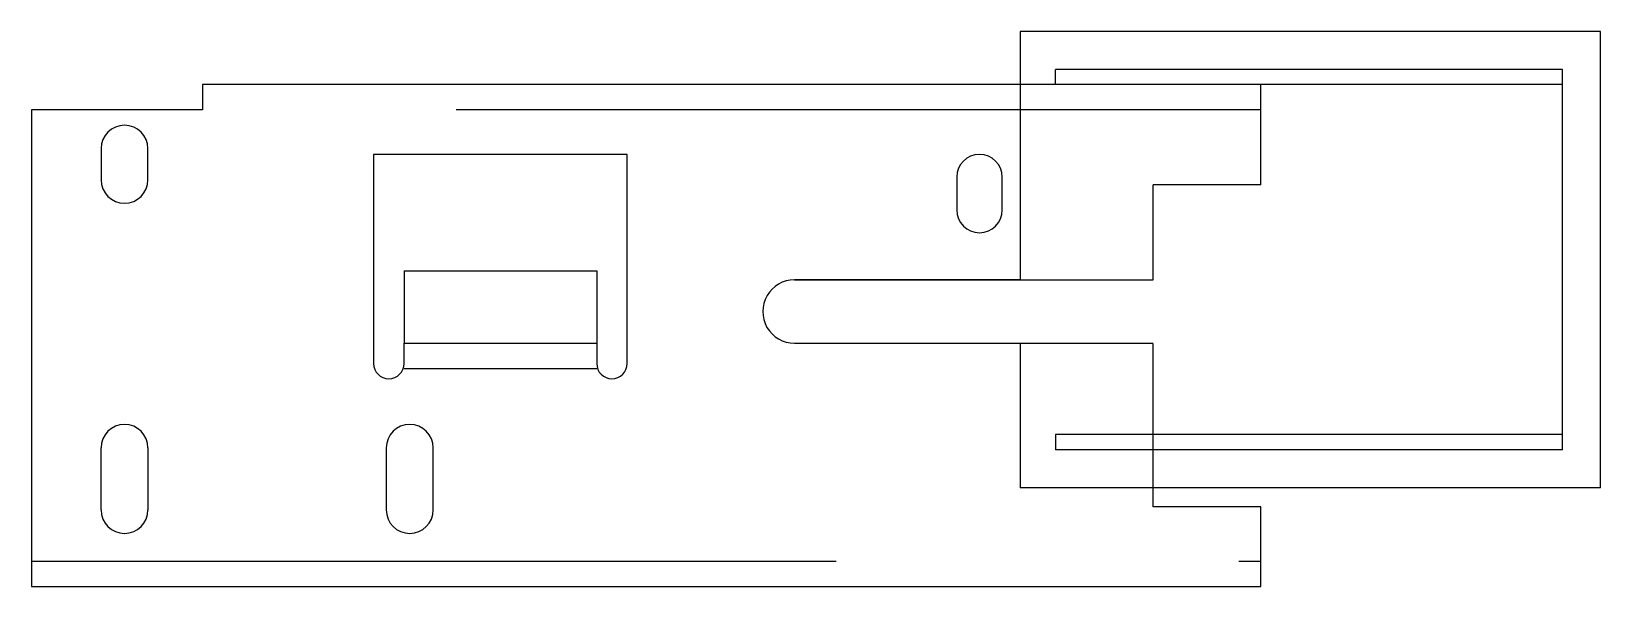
# Model space of a CAD drawing. Header units: inches. Extents: x 0 to 6.19, y 0 to 2.19.
import ezdxf

# ---------------------------------------------------------------- set-up
doc = ezdxf.new("R2010")
doc.units = ezdxf.units.IN
doc.header["$MEASUREMENT"] = 0
doc.linetypes.add('HIDDEN2', pattern=[4.7625, 3.175, -1.5875])
for name, color, linetype, lineweight, true_color in [('Launcher', 5, 'Continuous', 25, 0x0000ff), ('Playfield Cutout', 1, 'Continuous', 25, 0xff0000), ('Profile', 4, 'Continuous', 25, 0x00ffff), ('Profile ... Hidden Profile', 4, 'HIDDEN2', 25, 0x00ffff), ('Switch', 3, 'Continuous', 25, 0x00ff00)]:
    doc.layers.add(name, color=color, linetype=linetype, lineweight=lineweight, true_color=true_color)
doc.layers.add('Mount Holes', color=7, linetype='Continuous', lineweight=25)

msp = doc.modelspace()

# ---------------------------------------------------------------- linework, layer by layer
at = {"layer": 'Launcher'}
for p, q in [((4.04, 1.98), (4.04, 2.04)), ((6.04, 2.04), (4.04, 2.04)), ((6.04, 0.54), (6.04, 2.04)), ((6.04, 1.98), (4.04, 1.98)), ((6.04, 0.6), (4.04, 0.6)), ((4.04, 0.6), (4.04, 0.54)), ((6.04, 0.54), (4.04, 0.54))]:
    msp.add_line(p, q, dxfattribs=at)
at = {"layer": 'Mount Holes'}
for p, q in [((0.275, 1.7275), (0.275, 1.6045)), ((0.46, 1.6045), (0.46, 1.7275)), ((3.65, 1.615), (3.65, 1.486)), ((3.83, 1.486), (3.83, 1.615)), ((0.275, 0.3025), (0.275, 0.5475)), ((0.46, 0.5475), (0.46, 0.3025)), ((1.4, 0.5475), (1.4, 0.3025)), ((1.585, 0.3025), (1.585, 0.5475))]:
    msp.add_line(p, q, dxfattribs=at)
for centre, radius, start, end in [((0.3675, 1.7275), 0.0925, 0, 180), ((3.74, 1.615), 0.09, 0, 180), ((0.3675, 1.6045), 0.0925, 180, 0), ((3.74, 1.486), 0.09, 180, 0), ((0.3675, 0.5475), 0.0925, 0, 180), ((1.4925, 0.5475), 0.0925, 0, 180), ((0.3675, 0.3025), 0.0925, 180, 0), ((1.4925, 0.3025), 0.0925, 180, 0)]:
    msp.add_arc(centre, radius, start, end, dxfattribs=at)
at = {"layer": 'Playfield Cutout'}
for p, q in [((3.9, 2.19), (3.9, 1.21)), ((6.19, 2.19), (3.9, 2.19)), ((6.19, 0.39), (6.19, 2.19)), ((3.9, 1.21), (3.01, 1.21)), ((3.01, 0.96), (3.9, 0.96)), ((3.9, 0.96), (3.9, 0.39)), ((6.19, 0.39), (3.9, 0.39))]:
    msp.add_line(p, q, dxfattribs=at)
msp.add_arc((3.01, 1.085), 0.125, 89.90658, 270, dxfattribs=at)
at = {"layer": 'Profile'}
for p, q in [((4.85, 1.98), (0.675, 1.98)), ((0.675, 1.98), (0.675, 1.88)), ((4.85, 1.585), (4.85, 1.98)), ((0, 1.88), (0, 0)), ((0.675, 1.88), (0, 1.88)), ((1.35, 1.705), (1.35, 0.88)), ((2.35, 1.705), (1.35, 1.705)), ((2.35, 0.88), (2.35, 1.705)), ((4.85, 1.585), (4.425, 1.585)), ((4.425, 1.21), (4.425, 1.585)), ((3.01, 1.21), (4.425, 1.21)), ((1.47, 0.88), (1.47, 0.96)), ((1.47, 0.96), (2.23, 0.96)), ((2.23, 0.96), (2.23, 0.88)), ((3.01, 0.96), (4.425, 0.96)), ((4.425, 0.315), (4.425, 0.957)), ((4.85, 0.315), (4.425, 0.315)), ((4.85, 0), (4.85, 0.315)), ((0, 0), (4.85, 0))]:
    msp.add_line(p, q, dxfattribs=at)
for centre, radius, start, end in [((3.01, 1.085), 0.125, 89.90658, 270), ((1.41, 0.88), 0.06, 180, 0), ((2.29, 0.88), 0.06, 180, 0)]:
    msp.add_arc(centre, radius, start, end, dxfattribs=at)
at = {"layer": 'Profile ... Hidden Profile'}
for p, q in [((4.85, 1.88), (0.675, 1.88)), ((1.47, 0.86), (2.23, 0.86)), ((0, 0.1), (4.85, 0.1))]:
    msp.add_line(p, q, dxfattribs=at)
at = {"layer": 'Switch'}
for p, q in [((1.47, 1.245), (2.23, 1.245)), ((1.47, 1.245), (1.47, 0.96)), ((2.23, 1.245), (2.23, 0.96)), ((1.47, 0.96), (2.23, 0.96))]:
    msp.add_line(p, q, dxfattribs=at)

doc.saveas('drawing.dxf')
